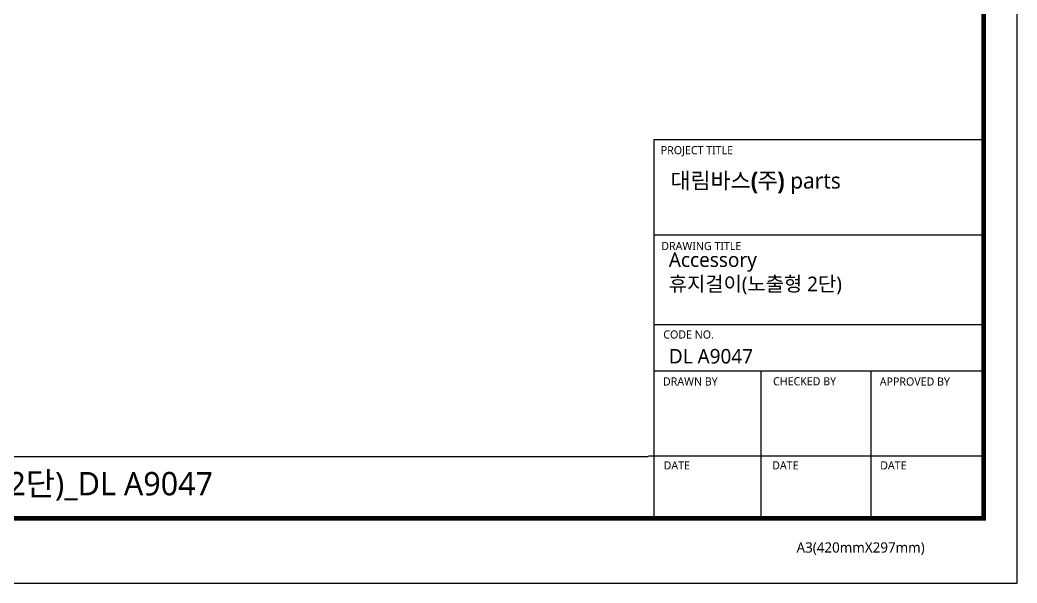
# Model space of a CAD drawing. Extents: x 16296660632 to 16296673681, y -37409619871 to -37409617503.
# Drawn here: x 16296673145 to 16296673681, y -37409618315 to -37409618013 of the extents above; entities that cross this region are included whole.
import ezdxf

# ---------------------------------------------------------------- set-up
doc = ezdxf.new("R2010")
doc.units = 0
doc.header["$LTSCALE"] = 10
doc.header["$MEASUREMENT"] = 0
doc.layers.get('0').update_dxf_attribs({"linetype": 'CONTINUOUS'})
doc.styles.add('Daelim Dimension', font='')
doc.styles.get('Daelim Dimension').set_extended_font_data('NanumGothic')

msp = doc.modelspace()

# ---------------------------------------------------------------- linework, layer by layer
at = {"color": 5, "ltscale": 40}
for p, q in [((16296673662.81492, -37409618077.105141), (16296673485.57543, -37409618077.105141)), ((16296673662.81492, -37409618128.335091), (16296673485.57543, -37409618128.335091)), ((16296673662.81492, -37409618128.335091), (16296673485.57543, -37409618128.335091)), ((16296673662.81492, -37409618176.527161), (16296673485.57543, -37409618176.527161)), ((16296673662.81492, -37409618176.527161), (16296673485.57543, -37409618176.527161)), ((16296673662.81492, -37409618201.382629), (16296673485.57543, -37409618201.382629)), ((16296673662.81492, -37409618201.382629), (16296673485.57543, -37409618201.382629)), ((16296673543.14435, -37409618201.382629), (16296673543.14435, -37409618280.505966)), ((16296673602.226761, -37409618201.382629), (16296673602.226761, -37409618280.505966)), ((16296673662.81492, -37409618247.08918), (16296673482.773899, -37409618247.08918)), ((16296673662.81492, -37409618247.08918), (16296673486.956301, -37409618247.08918)), ((16296673662.81492, -37409618280.505966), (16296673510.92021, -37409618280.505966))]:
    msp.add_line(p, q, dxfattribs=at)
at = {"color": 5, "ltscale": 0.5}
msp.add_line((16296673485.57543, -37409618077.105141), (16296673485.57543, -37409618281.578087), dxfattribs=at)
at = {"color": 5}
msp.add_line((16296672589.59712, -37409618247.215912), (16296673482.56064, -37409618247.215912), dxfattribs=at)
at = {"ltscale": 0.5}
msp.add_lwpolyline([(16296672571.764351, -37409618315.300323), (16296673680.755871, -37409618315.300323), (16296673680.755871, -37409617502.721291), (16296672571.764351, -37409617502.721291)], close=True, dxfattribs=at)
at = {"color": 5, "linetype": 'ByBlock', "lineweight": 200, "const_width": 2.55528}
msp.add_lwpolyline([(16296672589.59712, -37409618280.506416), (16296673662.81472, -37409618280.506416), (16296673662.81472, -37409617521.588249), (16296672589.59712, -37409617521.588249)], close=True, dxfattribs=at)

# ---------------------------------------------------------------- texts
at = {"color": 5, "ltscale": 40, "style": 'Daelim Dimension'}
for s, height, p in [('PROJECT TITLE', 4.37636208, (16296673489.32753, -37409618084.819481)), ('DRAWING TITLE', 4.37636208, (16296673489.60812, -37409618136.326927)), ('CODE NO.', 4.3763621, (16296673490.705589, -37409618183.892593)), ('DRAWN BY', 4.3763621, (16296673490.53397, -37409618209.119003)), ('CHECKED BY', 4.3763621, (16296673549.663441, -37409618209.041382)), ('APPROVED BY', 4.37636208, (16296673607.009701, -37409618209.182747)), ('DATE', 4.3763621, (16296673490.875799, -37409618254.224777)), ('DATE', 4.3763621, (16296673549.198071, -37409618254.224777)), ('DATE', 4.3763621, (16296673607.210939, -37409618254.224777)), ('A3(420mmX297mm)', 5.5234444, (16296673562.28159, -37409618298.931183))]:
    msp.add_text(s, height=height, dxfattribs=at).set_placement(p)
at = {"attachment_point": 1, "style": 'Daelim Dimension'}
for s, insert, char_height, width in [('{\\fPretendard Variable SemiBold|b0|i0|c129|p2;\\C7;대림바스(주)} parts', (16296673494.533001, -37409618094.703056), 8.57892807, 137.88278637), (' Accessory\\P 휴지걸이(노출형 2단)', (16296673491.01425, -37409618137.581429), 7.81302413, 135.11622391), ('DL A9047', (16296673493.699169, -37409618189.471817), 7.8130241, 131.48520688)]:
    msp.add_mtext(s, dxfattribs=dict(at, insert=insert, char_height=char_height, width=width))
at = {"color": 2, "insert": (16296672787.444019, -37409618255.600937), "char_height": 12.55664592, "width": 661.40728909, "attachment_point": 1, "style": 'Daelim Dimension'}
msp.add_mtext('{\\fPretendard Variable SemiBold|b0|i0|c129|p2;대림바스(주)}_Parts _Accessory_{\\fGulim|b0|i0|c129|p50;휴지걸이}({\\fGulim|b0|i0|c129|p50;노출형 }2{\\fGulim|b0|i0|c129|p50;단})_DL A9047', dxfattribs=at)

doc.saveas('drawing.dxf')
